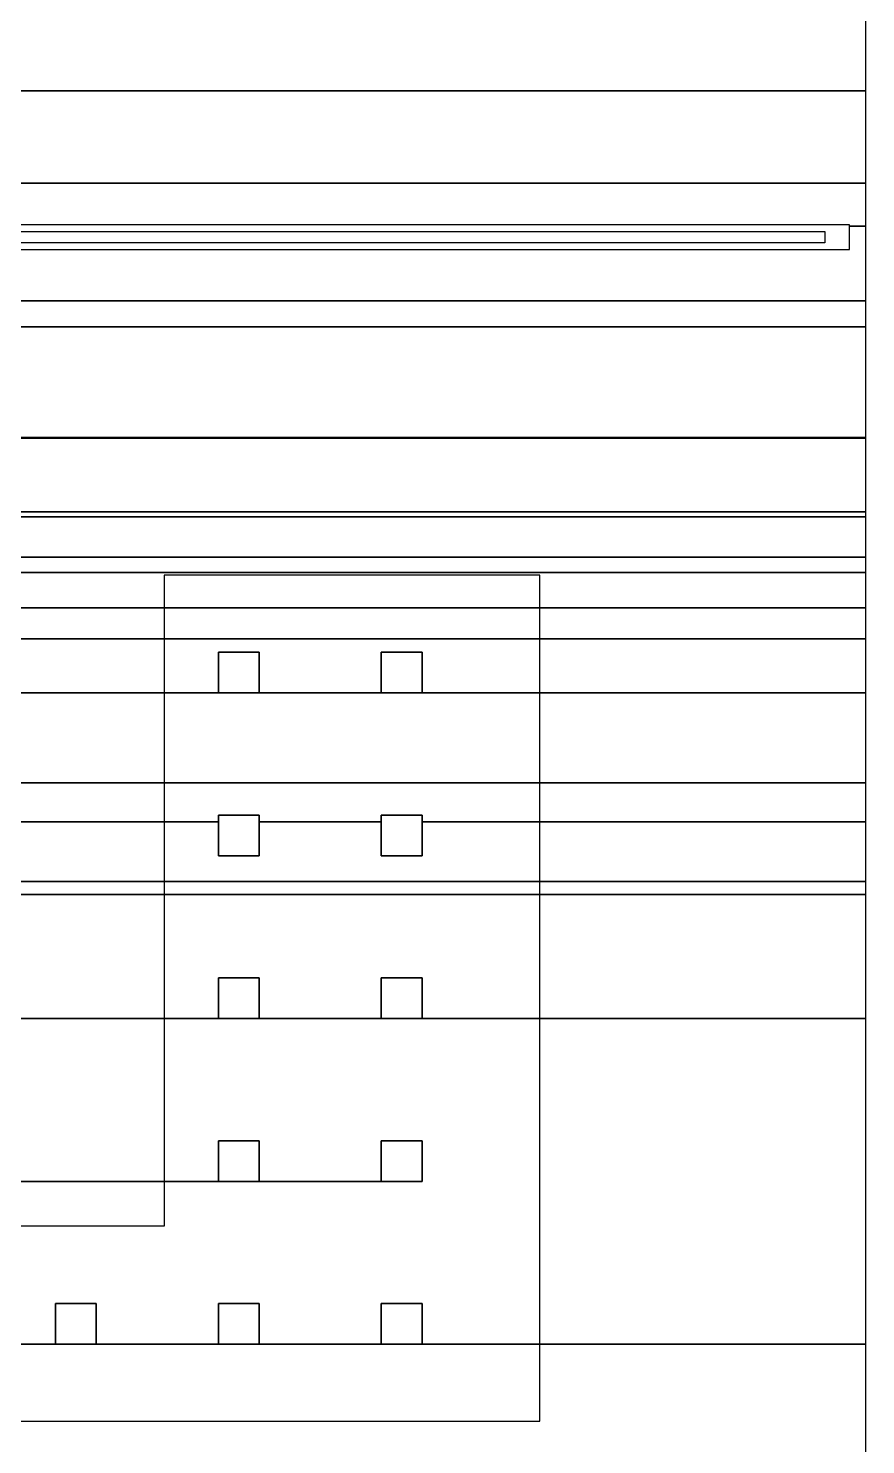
# Model space of a CAD drawing. Extents: x -3500 to 3500, y -3500 to 3500.
# Drawn here: x 1821 to 2335, y -924 to -54 of the extents above; entities that cross this region are included whole.
import ezdxf

# ---------------------------------------------------------------- set-up
doc = ezdxf.new("R2010")
doc.units = 0
for name, color, linetype in [('L5D0', 3, 'CONTINUOUS'), ('L5D100', 7, 'CONTINUOUS'), ('L5D101', 6, 'CONTINUOUS'), ('L5D11', 2, 'CONTINUOUS'), ('L5D99', 4, 'CONTINUOUS')]:
    doc.layers.add(name, color=color, linetype=linetype)

# ---------------------------------------------------------------- blocks, each defined once
blk = doc.blocks.new('ground_main_5')
at = {"layer": 'L5D0'}
for points in [[(2334.91, 373.182), (2334.91, -149.2405), (-287.9615, -149.2405)], [(-287.9615, -149.2405), (2334.91, -149.2405), (2334.91, -221.622), (562.905, -221.622)], [(630.2925, -190.045), (2324.91, -190.045), (2324.91, -174.955), (630.2925, -174.955)], [(562.905, -221.622), (2334.91, -221.622), (2334.91, -305.463), (544.509, -305.463)], [(544.509, -305.463), (2334.91, -305.463), (2334.91, -354.306), (573.767, -354.306)], [(573.767, -354.306), (2334.91, -354.306), (2334.91, -388.5185), (1652.4195, -388.5185)], [(1652.4195, -388.5185), (2334.91, -388.5185), (2334.91, -429.2405), (1692.011, -429.2405)], [(1692.011, -429.2405), (2334.91, -429.2405), (2334.91, -517.6535), (1699.576, -517.6535)], [(1699.576, -517.6535), (2334.91, -517.6535), (2334.91, -578.2845), (1649.13, -578.2845)], [(1649.13, -578.2845), (2334.91, -578.2845), (2334.91, -1112.841)]]:
    blk.add_lwpolyline(points, dxfattribs=at)
blk = doc.blocks.new('TOP_main_5_Cheese_diff')
at = {"layer": 'L5D101'}
for points in [[(1937.5, -462.5), (1937.5, -437.5), (1962.5, -437.5), (1962.5, -462.5)], [(2037.5, -462.5), (2037.5, -437.5), (2062.5, -437.5), (2062.5, -462.5)], [(1937.5, -562.5), (1937.5, -537.5), (1962.5, -537.5), (1962.5, -562.5)], [(2037.5, -562.5), (2037.5, -537.5), (2062.5, -537.5), (2062.5, -562.5)], [(1937.5, -662.5), (1937.5, -637.5), (1962.5, -637.5), (1962.5, -662.5)], [(2037.5, -662.5), (2037.5, -637.5), (2062.5, -637.5), (2062.5, -662.5)], [(1937.5, -762.5), (1937.5, -737.5), (1962.5, -737.5), (1962.5, -762.5)], [(2037.5, -762.5), (2037.5, -737.5), (2062.5, -737.5), (2062.5, -762.5)], [(1837.5, -862.5), (1837.5, -837.5), (1862.5, -837.5), (1862.5, -862.5)], [(1937.5, -862.5), (1937.5, -837.5), (1962.5, -837.5), (1962.5, -862.5)], [(2037.5, -862.5), (2037.5, -837.5), (2062.5, -837.5), (2062.5, -862.5)]]:
    blk.add_lwpolyline(points, close=True, dxfattribs=at)
blk = doc.blocks.new('TOP_main_5_Cheese_100')
at = {"layer": 'L5D100'}
for points in [[(-2334.91, 137.5), (2334.91, 137.5), (2334.91, -92.6675), (-331.437, -92.6675)], [(-331.437, -92.6675), (2334.91, -92.6675), (2334.91, -175.8345), (2324.91, -175.8345), (2324.91, -174.955), (630.2925, -174.955)], [(630.2925, -190.045), (2324.91, -190.045), (2324.91, -175.8345), (2334.91, -175.8345), (2334.91, -237.5), (552.3765, -237.5)], [(552.3765, -237.5), (2334.91, -237.5), (2334.91, -306.0335), (544.632, -306.0335)], [(544.632, -306.0335), (2334.91, -306.0335), (2334.91, -351.1225), (570.1935, -351.1225)], [(570.1935, -351.1225), (2334.91, -351.1225), (2334.91, -379.1515), (1630.458, -379.1515)], [(1630.458, -379.1515), (2334.91, -379.1515), (2334.91, -410.2095), (1678.8765, -410.2095)], [(1678.8765, -410.2095), (2334.91, -410.2095), (2334.91, -462.5), (2062.5, -462.5), (2062.5, -437.5), (2037.5, -437.5), (2037.5, -462.5), (1962.5, -462.5), (1962.5, -437.5), (1937.5, -437.5), (1937.5, -462.5), (1703.036, -462.5)], [(1703.036, -462.5), (2334.91, -462.5), (2334.91, -541.5405), (2062.5, -541.5405), (2062.5, -537.5), (2037.5, -537.5), (2037.5, -541.5405), (1962.5, -541.5405), (1962.5, -537.5), (1937.5, -537.5), (1937.5, -541.5405), (1688.671, -541.5405)], [(1688.671, -541.5405), (1937.5, -541.5405), (1937.5, -562.5), (1962.5, -562.5), (1962.5, -541.5405), (2037.5, -541.5405), (2037.5, -562.5), (2062.5, -562.5), (2062.5, -541.5405), (2334.91, -541.5405), (2334.91, -586.2035), (1629.227, -586.2035)], [(1629.227, -586.2035), (2334.91, -586.2035), (2334.91, -662.5), (2062.5, -662.5), (2062.5, -637.5), (2037.5, -637.5), (2037.5, -662.5), (1962.5, -662.5), (1962.5, -637.5), (1937.5, -637.5), (1937.5, -662.5), (550.18, -662.5)], [(550.18, -762.5), (1937.5, -762.5), (1962.5, -762.5), (2037.5, -762.5), (2062.5, -762.5), (2062.5, -737.5), (2037.5, -737.5), (2037.5, -762.5), (1962.5, -762.5), (1962.5, -737.5), (1937.5, -737.5), (1937.5, -762.5), (550.18, -762.5)], [(-553.759, -662.5), (2334.91, -662.5), (2334.91, -862.5), (2062.5, -862.5), (2062.5, -837.5), (2037.5, -837.5), (2037.5, -862.5), (1962.5, -862.5), (1962.5, -837.5), (1937.5, -837.5), (1937.5, -862.5), (1862.5, -862.5), (1862.5, -837.5), (1837.5, -837.5), (1837.5, -862.5), (1762.5, -862.5)], [(-2334.91, -862.5), (2334.91, -862.5), (2334.91, -1143.983)]]:
    blk.add_lwpolyline(points, dxfattribs=at)
blk = doc.blocks.new('TOP_main_5')
at = {"layer": 'L5D11'}
blk.add_lwpolyline([(1715.8405, -186.045), (1715.8405, -178.955), (2309.91, -178.955), (2309.91, -186.045)], close=True, dxfattribs=at)
for name in ['ground_main_5', 'TOP_main_5_Cheese_100', 'TOP_main_5_Cheese_diff']:
    blk.add_blockref(name, (0, 0))
blk = doc.blocks.new('TOP_main_5_NoCheese_99')
at = {"layer": 'L5D99'}
blk.add_lwpolyline([(24.965, -909.815), (2134.91, -909.815), (2134.91, -390.045), (1904.172, -390.045), (1904.172, -790.045), (550.18, -790.045), (550.18, -590.045), (327.5095, -590.045), (327.5095, 25.045), (2134.91, 25.045), (2134.91, 551.865), (1949.729, 551.865), (1949.729, 151.865), (279.247, 151.865), (279.247, 351.865), (141.9525, 351.865)], dxfattribs=at)
blk = doc.blocks.new('TOP_main')
for name in ['TOP_main_5', 'TOP_main_5_NoCheese_99']:
    blk.add_blockref(name, (0, 0))

msp = doc.modelspace()

# ---------------------------------------------------------------- block references
msp.add_blockref('TOP_main', (0, 0))

doc.saveas('drawing.dxf')
